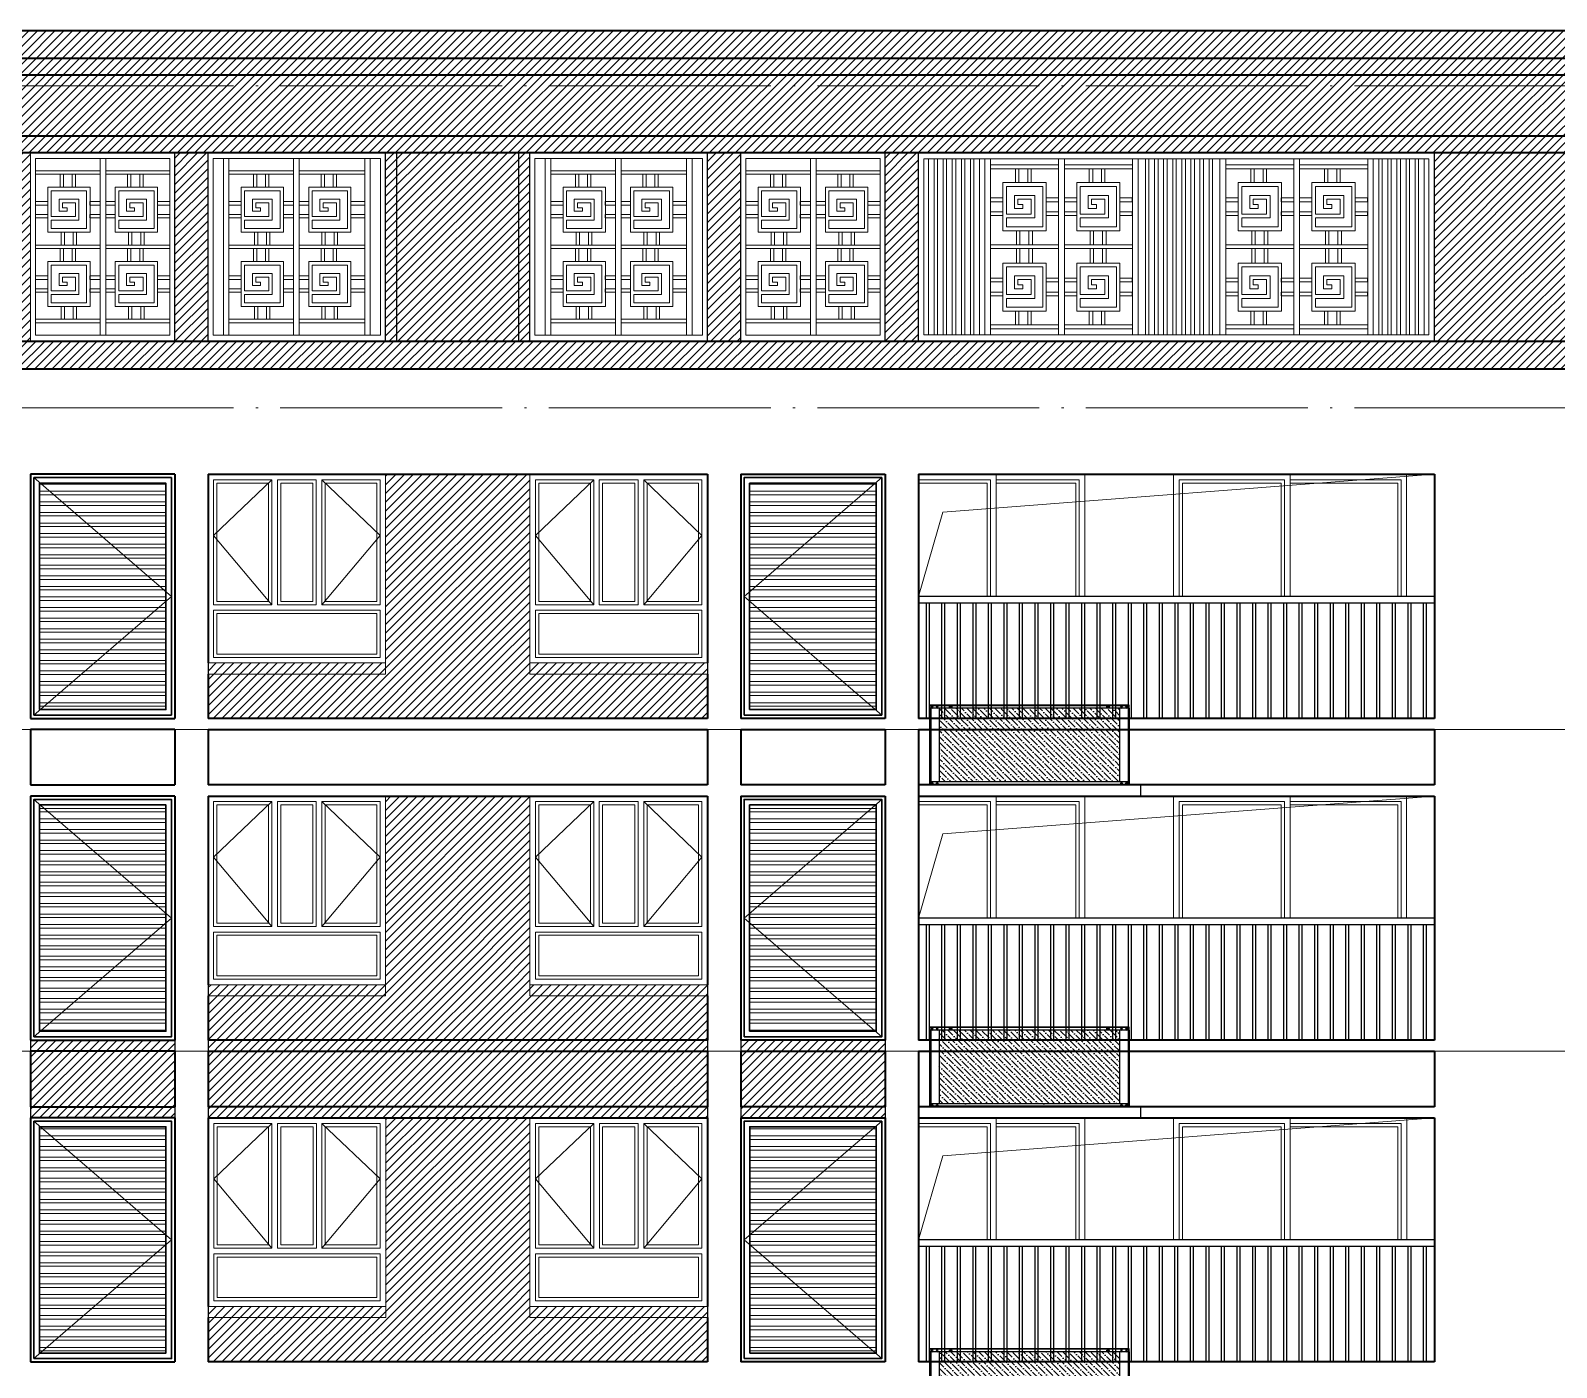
# Model space of a CAD drawing. Extents: x -518115 to 1124316, y -209821 to 1628073.
# Drawn here: x 836567 to 850317, y 137999 to 150049 of the extents above; entities that cross this region are included whole.
import ezdxf
from ezdxf.xclip import XClip

# ---------------------------------------------------------------- set-up
doc = ezdxf.new("R2010")
doc.units = 0
doc.header["$LTSCALE"] = 1000
doc.header["$MEASUREMENT"] = 0
doc.header["$XCLIPFRAME"] = 0
doc.linetypes.add('DOTE', pattern=[2.42, 2, -0.2, 0.02, -0.2])
for name, color, linetype in [('3-剖面填充（细）', 250, 'Continuous'), ('Stair-栏杆', 142, 'Continuous'), ('修改标示', 212, 'Continuous')]:
    doc.layers.add(name, color=color, linetype=linetype)
for name, color, linetype, lineweight in [('DOTE', 19, 'DOTE', 9), ('WALL', 9, 'Continuous', 40), ('WINDOW', 144, 'Continuous', 15), ('立面-中轮廓线', 213, 'Continuous', 35), ('立面-普通轮廓', 7, 'Continuous', 18), ('立面-洞口示意', 152, 'Continuous', 13), ('立面-窗', 129, 'Continuous', 30), ('立面-窗开启线', 250, 'Continuous', 13)]:
    doc.layers.add(name, color=color, linetype=linetype, lineweight=lineweight)
pattern_1 = [(45, (0, 0), (-39.2886205, 39.2886205), [])]
pattern_2 = [(45, (407300, 93972.64), (-39.2886205, 39.2886205), [])]
pattern_3 = [(45, (407300, 99772.64), (-39.2886205, 39.2886205), [])]

# ---------------------------------------------------------------- blocks, each defined once
blk = doc.blocks.new('A$C0FC9229A')
at = {"color": 164}
blk.add_wipeout([(1080, 1056), (1079, 1057), (-923, 1057), (-923, 1056), (-923, 1027), (-922, 1027), (-922, 287), (-923, 287), (-923, 257), (-923, 257), (1079, 257), (1080, 257), (1080, 287), (1078, 287), (1078, 1027), (1080, 1027)], dxfattribs=at).translate(0, 0, 0).dxf.layer = 'WALL'
h = blk.add_hatch()
h.set_pattern_fill('ANSI36', color=164, scale=25, style=0)
h.set_pattern_definition([(45, (0, 0), (21.0475, 77.1741), [99.2188, -19.8438, 0, -19.8438])])
h.paths.add_polyline_path([(983, 287), (983, 1027), (-826, 1027), (-826, 287)])
for p, q in [((-923, 1057), (1079, 1057)), ((-923, 1057), (1079, 1057)), ((-923, 1027), (-923, 1057)), ((-923, 1027), (-923, 1056)), ((-923, 1056), (-923, 1056)), ((-923, 1052), (1080, 1052)), ((-923, 1052), (1079, 1052)), ((-923, 1027), (1080, 1027)), ((-922, 1027), (-922, 287)), ((-922, 287), (-922, 1027)), ((-921, 287), (-921, 1027)), ((-912, 1057), (-912, 1027)), ((-912, 1027), (-912, 287)), ((-912, 1027), (-912, 287)), ((-897, 1040), (-899, 1038)), ((-899, 1038), (-899, 1036)), ((-899, 1036), (-897, 1034)), ((-897, 1030), (-897, 1044)), ((-894, 1038), (-897, 1040)), ((-897, 1034), (-894, 1036)), ((-894, 1036), (-894, 1038)), ((-847, 1040), (-849, 1038)), ((-849, 1038), (-849, 1036)), ((-849, 1036), (-847, 1034)), ((-847, 1030), (-847, 1044)), ((-844, 1038), (-847, 1040)), ((-847, 1034), (-844, 1036)), ((-844, 1036), (-844, 1038)), ((-826, 1027), (-826, 287)), ((-826, 1027), (-826, 287)), ((-720, 1045), (-703, 1045)), ((-720, 1035), (-703, 1035)), ((-711, 1054), (-711, 1025)), ((859, 1045), (876, 1045)), ((859, 1035), (876, 1035)), ((868, 1054), (868, 1025)), ((983, 1027), (983, 287)), ((1003, 1040), (1001, 1038)), ((1001, 1038), (1001, 1036)), ((1001, 1036), (1003, 1034)), ((1003, 1030), (1003, 1044)), ((1006, 1038), (1003, 1040)), ((1003, 1034), (1006, 1036)), ((1006, 1036), (1006, 1038)), ((1053, 1040), (1051, 1038)), ((1051, 1038), (1051, 1036)), ((1051, 1036), (1053, 1034)), ((1053, 1030), (1053, 1044)), ((1056, 1038), (1053, 1040)), ((1053, 1034), (1056, 1036)), ((1056, 1036), (1056, 1038)), ((1068, 1057), (1068, 1027)), ((1068, 1027), (1068, 287)), ((1068, 1027), (1068, 287)), ((1077, 287), (1077, 1027)), ((1078, 287), (1078, 1027)), ((1078, 1027), (1078, 287)), ((1079, 1027), (1079, 1057)), ((1080, 1056), (1079, 1056)), ((1080, 1027), (1080, 1056)), ((-923, 287), (1080, 287)), ((-923, 287), (-923, 257)), ((-923, 287), (-923, 257)), ((-923, 262), (1080, 262)), ((-923, 262), (1079, 262)), ((-923, 257), (-923, 257)), ((-923, 257), (1079, 257)), ((-923, 257), (1079, 257)), ((-922, 287), (-826, 287)), ((-912, 257), (-912, 287)), ((-899, 278), (-897, 280)), ((-899, 276), (-899, 278)), ((-897, 274), (-899, 276)), ((-897, 284), (-897, 270)), ((-897, 280), (-894, 278)), ((-894, 276), (-897, 274)), ((-894, 278), (-894, 276)), ((-849, 278), (-847, 280)), ((-849, 276), (-849, 278)), ((-847, 274), (-849, 276)), ((-847, 284), (-847, 270)), ((-847, 280), (-844, 278)), ((-844, 276), (-847, 274)), ((-844, 278), (-844, 276)), ((1001, 278), (1003, 280)), ((1001, 276), (1001, 278)), ((1003, 274), (1001, 276)), ((1003, 284), (1003, 270)), ((1003, 280), (1006, 278)), ((1006, 276), (1003, 274)), ((1006, 278), (1006, 276)), ((1051, 278), (1053, 280)), ((1051, 276), (1051, 278)), ((1053, 274), (1051, 276)), ((1053, 284), (1053, 270)), ((1053, 280), (1056, 278)), ((1056, 276), (1053, 274)), ((1056, 278), (1056, 276)), ((1068, 257), (1068, 287)), ((1079, 287), (1079, 257)), ((1080, 257), (1079, 257)), ((1080, 287), (1080, 257))]:
    blk.add_line(p, q, dxfattribs=at)
for points in [[(-923, 1052), (-923, 1052), (-923, 1052), (-923, 1052), (-923, 1052)], [(1080, 1052), (1080, 1052), (1079, 1052), (1079, 1052), (1079, 1052)], [(-923, 262), (-923, 262), (-923, 262), (-923, 262), (-923, 262)], [(1080, 262), (1080, 262), (1079, 262), (1079, 262), (1079, 262)]]:
    blk.add_lwpolyline(points, dxfattribs=at)
for centre, radius in [((-897, 1037), 10), ((-897, 1037), 9.5), ((-847, 1037), 10), ((-847, 1037), 9.5), ((1003, 1037), 10), ((1003, 1037), 9.5), ((1053, 1037), 10), ((1053, 1037), 9.5), ((-897, 277), 10), ((-897, 277), 9.5), ((-847, 277), 10), ((-847, 277), 9.5), ((1003, 277), 10), ((1003, 277), 9.5), ((1053, 277), 10), ((1053, 277), 9.5)]:
    blk.add_circle(centre, radius, dxfattribs=at)
for centre, radius, start, end in [((-923, 1056), 0.5, 90, 180), ((-720, 1040), 4.9, 87.1406, 272.8594), ((-703, 1040), 4.9, 267.1406, 92.8594), ((859, 1040), 4.9, 87.1406, 272.8594), ((876, 1040), 4.9, 267.1406, 92.8594), ((1079, 1056), 0.5, 0, 90), ((-923, 257), 0.5, 180, 270), ((1079, 257), 0.5, 270, 0)]:
    blk.add_arc(centre, radius, start, end, dxfattribs=at)
blk = doc.blocks.new('A$C12A941BB')
at = {"layer": '立面-窗开启线', "ltscale": 0.5, "true_color": 0x88471b}
h = blk.add_hatch(dxfattribs=at)
h.set_pattern_fill('ANSI32', color=36, scale=20, angle=135)
h.set_pattern_definition([(180, (-7e-10, -2250.04), (-7e-15, -95.25), []), (180, (-31.75, -2218.29), (-7e-15, -95.25), [])])
edge = h.paths.add_edge_path()
edge.add_line((1220, -41), (1220, -2120))
edge.add_line((1220, -2120), (80, -2120))
edge.add_line((80, -2114), (80, -80))
edge.add_line((80, -80), (1220, -80))
at = {"layer": '立面-普通轮廓'}
blk.add_lwpolyline([(0, -2200), (1300, -2200), (1300, 0), (0, 0)], close=True, dxfattribs=at)
at = {"layer": '立面-窗'}
for points in [[(30, -2170), (1270, -2170), (1270, -30), (30, -30)], [(80, -2120), (1220, -2120), (1220, -80), (80, -80)]]:
    blk.add_lwpolyline(points, close=True, dxfattribs=at)
at = {"layer": '立面-窗开启线', "ltscale": 0.5}
blk.add_lwpolyline([(30, -30), (1270, -1100), (30, -2170)], dxfattribs=at)
blk = doc.blocks.new('A$C04AD5CC0')
at = {"layer": '立面-窗开启线', "ltscale": 0.5, "true_color": 0x88471b}
h = blk.add_hatch(dxfattribs=at)
h.set_pattern_fill('ANSI32', color=36, scale=20, angle=135)
h.set_pattern_definition([(180, (-1300, -2250.04), (-7e-15, -95.25), []), (180, (-1331.75, -2218.29), (-7e-15, -95.25), [])])
edge = h.paths.add_edge_path()
edge.add_line((-80, -41), (-80, -2120))
edge.add_line((-80, -2120), (-1220, -2120))
edge.add_line((-1220, -2114), (-1220, -80))
edge.add_line((-1220, -80), (-80, -80))
at = {"layer": '立面-普通轮廓'}
blk.add_lwpolyline([(-1300, -2200), (0, -2200), (0, 0), (-1300, 0)], close=True, dxfattribs=at)
at = {"layer": '立面-窗'}
for points in [[(-1270, -2170), (-30, -2170), (-30, -30), (-1270, -30)], [(-1220, -2120), (-80, -2120), (-80, -80), (-1220, -80)]]:
    blk.add_lwpolyline(points, close=True, dxfattribs=at)
at = {"layer": '立面-窗开启线', "ltscale": 0.5}
blk.add_lwpolyline([(-30, -30), (-1270, -1100), (-30, -2170)], dxfattribs=at)
blk = doc.blocks.new('A$C612F19F3')
at = {"layer": 'WINDOW'}
for points in [[(50, -50), (575, -50), (575, -1175), (50, -1175)], [(975, -50), (625, -50), (625, -1175), (975, -1175)], [(1550, -50), (1025, -50), (1025, -1175), (1550, -1175)], [(50, -1225), (1550, -1225), (1550, -1650), (50, -1650)]]:
    blk.add_lwpolyline(points, close=True, dxfattribs=at)
at = {"layer": 'WINDOW', "color": 250}
for points in [[(80, -80), (545, -80), (545, -1145), (80, -1145)], [(945, -80), (655, -80), (655, -1145), (945, -1145)], [(1520, -80), (1055, -80), (1055, -1145), (1520, -1145)], [(80, -1255), (1520, -1255), (1520, -1620), (80, -1620)]]:
    blk.add_lwpolyline(points, close=True, dxfattribs=at)
at = {"layer": '立面-普通轮廓'}
blk.add_lwpolyline([(0, 0), (1600, 0), (1600, -1700), (0, -1700)], close=True, dxfattribs=at)
at = {"layer": '立面-窗开启线', "color": 251, "ltscale": 0.5, "true_color": 0x636466}
for points in [[(575, -50), (50, -550), (575, -1175)], [(1025, -50), (1550, -550), (1025, -1175)]]:
    blk.add_lwpolyline(points, dxfattribs=at)
blk = doc.blocks.new('A$C190D6931')
blk.add_blockref('A$C612F19F3', (-1600, 1700))
blk = doc.blocks.new('hfhfthfthf')
at = {"layer": 'Stair-栏杆'}
for p, q in [((424317, 36476), (428967, 36476)), ((424317, 36416), (428967, 36416))]:
    blk.add_line(p, q, dxfattribs=at)
for points in [[(424387, 35376), (424387, 36416)], [(424417, 36416), (424417, 35376)], [(424527, 35376), (424527, 36416)], [(424557, 36416), (424557, 35376)], [(424667, 35376), (424667, 36416)], [(424697, 36416), (424697, 35376)], [(424807, 35376), (424807, 36416)], [(424837, 36416), (424837, 35376)], [(424947, 35376), (424947, 36416)], [(424977, 36416), (424977, 35376)], [(425087, 35376), (425087, 36416)], [(425117, 36416), (425117, 35376)], [(425227, 35376), (425227, 36416)], [(425257, 36416), (425257, 35376)], [(425367, 35376), (425367, 36416)], [(425397, 36416), (425397, 35376)], [(425507, 35376), (425507, 36416)], [(425537, 36416), (425537, 35376)], [(425647, 35376), (425647, 36416)], [(425677, 36416), (425677, 35376)], [(425787, 35376), (425787, 36416)], [(425817, 36416), (425817, 35376)], [(425927, 35376), (425927, 36416)], [(425957, 36416), (425957, 35376)], [(426067, 35376), (426067, 36416)], [(426097, 36416), (426097, 35376)], [(426207, 35376), (426207, 36416)], [(426237, 36416), (426237, 35376)], [(426347, 35376), (426347, 36416)], [(426377, 36416), (426377, 35376)], [(426487, 35376), (426487, 36416)], [(426517, 36416), (426517, 35376)], [(426627, 35376), (426627, 36416)], [(426657, 36416), (426657, 35376)], [(426767, 35376), (426767, 36416)], [(426797, 36416), (426797, 35376)], [(426907, 35376), (426907, 36416)], [(426937, 36416), (426937, 35376)], [(427047, 35376), (427047, 36416)], [(427077, 36416), (427077, 35376)], [(427187, 35376), (427187, 36416)], [(427217, 36416), (427217, 35376)], [(427327, 35376), (427327, 36416)], [(427357, 36416), (427357, 35376)], [(427467, 35376), (427467, 36416)], [(427497, 36416), (427497, 35376)], [(427607, 35376), (427607, 36416)], [(427637, 36416), (427637, 35376)], [(427747, 35376), (427747, 36416)], [(427777, 36416), (427777, 35376)], [(427887, 35376), (427887, 36416)], [(427917, 36416), (427917, 35376)], [(428027, 35376), (428027, 36416)], [(428057, 36416), (428057, 35376)], [(428167, 35376), (428167, 36416)], [(428197, 36416), (428197, 35376)], [(428307, 35376), (428307, 36416)], [(428337, 36416), (428337, 35376)], [(428447, 35376), (428447, 36416)], [(428477, 36416), (428477, 35376)], [(428587, 35376), (428587, 36416)], [(428617, 36416), (428617, 35376)], [(428727, 35376), (428727, 36416)], [(428757, 36416), (428757, 35376)], [(428867, 35376), (428867, 36416)], [(428897, 36416), (428897, 35376)]]:
    blk.add_lwpolyline(points, dxfattribs=at)
blk = doc.blocks.new('A$C41BE1890')
at = {"layer": 'WINDOW'}
blk.add_line((-1050, 2300), (-1050, 0), dxfattribs=at)
for points in [[(-2050, 2250), (-1100, 2250), (-1100, 50), (-2050, 50)], [(-50, 2250), (-1050, 2250), (-1050, 50), (-50, 50)]]:
    blk.add_lwpolyline(points, close=True, dxfattribs=at)
at = {"layer": 'WINDOW', "color": 250}
blk.add_lwpolyline([(-2020, 2220), (-1130, 2220), (-1130, 80), (-2020, 80)], close=True, dxfattribs=at)
blk.add_lwpolyline([(-1050, 80), (-80, 80), (-80, 2220), (-1050, 2220)], dxfattribs=at)
at = {"layer": '立面-普通轮廓'}
blk.add_lwpolyline([(-2100, 2300), (0, 2300), (0, 0), (-2100, 0)], close=True, dxfattribs=at)
blk = doc.blocks.new('A$C28396737')
at = {"layer": 'WINDOW'}
blk.add_line((-800, 2300), (-800, 0), dxfattribs=at)
for points in [[(-1550, 2250), (-850, 2250), (-850, 50), (-1550, 50)], [(-50, 2250), (-800, 2250), (-800, 50), (-50, 50)]]:
    blk.add_lwpolyline(points, close=True, dxfattribs=at)
at = {"layer": 'WINDOW', "color": 250}
blk.add_lwpolyline([(-1520, 2220), (-880, 2220), (-880, 80), (-1520, 80)], close=True, dxfattribs=at)
blk.add_lwpolyline([(-800, 80), (-80, 80), (-80, 2220), (-800, 2220)], dxfattribs=at)
at = {"layer": '立面-普通轮廓'}
blk.add_lwpolyline([(-1600, 2300), (0, 2300), (0, 0), (-1600, 0)], close=True, dxfattribs=at)
blk = doc.blocks.new('GDGTFHFHFGHB')
at = {"layer": '立面-中轮廓线'}
for p, q in [((429267, 38176), (429267, 37676)), ((430567, 38176), (430567, 37676)), ((430867, 38176), (430867, 37676)), ((435367, 38176), (435367, 37676)), ((435667, 38176), (435667, 37676)), ((436967, 38176), (436967, 37676)), ((437267, 38176), (437267, 35376)), ((441917, 38176), (441917, 37676)), ((429267, 37576), (429267, 35376)), ((430567, 37576), (430567, 35376)), ((430867, 37576), (430867, 35876)), ((435367, 37576), (435367, 35876)), ((435667, 37576), (435667, 35376)), ((436967, 37576), (436967, 35376)), ((441917, 37576), (441917, 35376)), ((430867, 35776), (430867, 35376)), ((435367, 35776), (435367, 35376))]:
    blk.add_line(p, q, dxfattribs=at)
for points in [[(429267, 37676), (430567, 37676)], [(435367, 37676), (430867, 37676)], [(436967, 37676), (435667, 37676)], [(441917, 37676), (437267, 37676)], [(430567, 37576), (429267, 37576)], [(430867, 37576), (435367, 37576)], [(435667, 37576), (436967, 37576)], [(437267, 37576), (441917, 37576)], [(429267, 35376), (430567, 35376)], [(435367, 35376), (430867, 35376)], [(436967, 35376), (435667, 35376)], [(441917, 35376), (437267, 35376)]]:
    blk.add_lwpolyline(points, dxfattribs=at)
at = {"layer": '立面-普通轮廓'}
for points in [[(430867, 35876), (432467, 35876), (432467, 35776), (430867, 35776)], [(435367, 35876), (433767, 35876), (433767, 35776), (435367, 35776)]]:
    blk.add_lwpolyline(points, dxfattribs=at)
at = {"layer": '立面-洞口示意'}
blk.add_lwpolyline([(437267, 36476), (437486, 37235), (441917, 37576)], dxfattribs=at)
for name, p in [('A$C12A941BB', (429267, 37576)), ('A$C190D6931', (432467, 35876)), ('A$C190D6931', (435367, 35876)), ('A$C04AD5CC0', (436967, 37576))]:
    blk.add_blockref(name, p)
ref = blk.add_blockref('A$C28396737', (438767, 35276))
XClip(ref).set_block_clipping_path([(-1500.0937163503, 1199.9999183437), (0, 2300.0000000004)])
ref = blk.add_blockref('A$C41BE1890', (441667, 35276))
XClip(ref).set_block_clipping_path([(-2100.0002853817, 1199.9999183437), (0, 2299.9999999927)])
at = {"xscale": -1}
blk.add_blockref('hfhfthfthf', (866233, 0), dxfattribs=at)
blk = doc.blocks.new('GHFHTFHFTHF')
at = {"layer": '3-剖面填充（细）'}
h = blk.add_hatch(dxfattribs=at)
h.set_pattern_fill('ANSI31', color=256, scale=35)
h.set_pattern_definition(pattern_1)
h.paths.add_polyline_path([(432467, 44576), (433767, 44576), (433767, 46276), (432467, 46276)])
h = blk.add_hatch(dxfattribs=at)
h.set_pattern_fill('ANSI31', color=256, scale=35)
h.set_pattern_definition(pattern_1)
h.paths.add_polyline_path([(430867, 44076), (435367, 44076), (435367, 44576), (430867, 44576)])
for p, q in [((430867, 44576), (430867, 44476)), ((435367, 44576), (435367, 44476)), ((430867, 44476), (430867, 44076))]:
    blk.add_line(p, q, dxfattribs=at)
blk = doc.blocks.new('A$C679A16A1')
at = {"layer": '3-剖面填充（细）'}
h = blk.add_hatch(dxfattribs=at)
h.set_pattern_fill('ANSI31', color=256, scale=35)
h.set_pattern_definition([(45, (-443066.58, -35376.04), (-39.2886205, 39.2886205), [])])
h.paths.add_polyline_path([(1300, -700), (1300, 0), (0, 0), (0, -700)])
h = blk.add_hatch(dxfattribs=at)
h.set_pattern_fill('ANSI31', color=256, scale=35)
h.set_pattern_definition([(45, (-441466.58, -35376.04), (-39.2886205, 39.2886205), [])])
h.paths.add_polyline_path([(6100, -700), (6100, 0), (1600, 0), (1600, -700)])
h = blk.add_hatch(dxfattribs=at)
h.set_pattern_fill('ANSI31', color=256, scale=35)
h.set_pattern_definition([(45, (-436666.58, -35376.04), (-39.2886205, 39.2886205), [])])
h.paths.add_polyline_path([(7700, -700), (7700, 0), (6400, 0), (6400, -700)])
at = {"color": 7}
for p, q in [((0, 0), (1300, 0)), ((0, -100), (1300, -100)), ((1600, 0), (6100, 0)), ((1600, -100), (6100, -100)), ((6400, 0), (7700, 0)), ((6400, -100), (7700, -100)), ((0, -600), (1300, -600)), ((1600, -600), (6100, -600)), ((6400, -600), (7700, -600)), ((0, -700), (1300, -700)), ((1600, -700), (6100, -700)), ((6400, -700), (7700, -700))]:
    blk.add_line(p, q, dxfattribs=at)
at = {"layer": '3-剖面填充（细）'}
for p, q in [((0, 0), (0, -100)), ((1300, 0), (1300, -100)), ((1600, 0), (1600, -100)), ((6100, 0), (6100, -100)), ((6400, 0), (6400, -100)), ((7700, 0), (7700, -100)), ((0, -600), (0, -700)), ((1300, -600), (1300, -700)), ((1600, -600), (1600, -700)), ((6100, -600), (6100, -700)), ((6400, -600), (6400, -700)), ((7700, -600), (7700, -700))]:
    blk.add_line(p, q, dxfattribs=at)
blk = doc.blocks.new('A$C1F2B12D9')
at = {"layer": '立面-窗开启线', "color": 36, "ltscale": 0.5, "true_color": 0x88471b}
for p, q in [((0, -1700), (0, 0)), ((0, 0), (1300, 0)), ((1300, 0), (1300, -1700)), ((1255, -53), (45, -53)), ((45, -1647), (45, -53)), ((628, -53), (628, -1647)), ((679, -1647), (679, -53)), ((1255, -53), (1255, -1647)), ((628, -164), (45, -164)), ((45, -196), (628, -196)), ((267, -313), (267, -196)), ((297, -196), (297, -313)), ((376, -313), (376, -196)), ((406, -196), (406, -313)), ((1255, -164), (679, -164)), ((679, -196), (1255, -196)), ((875, -313), (875, -196)), ((905, -196), (905, -313)), ((984, -313), (984, -196)), ((1014, -196), (1014, -313)), ((537, -313), (156, -313)), ((156, -313), (156, -717)), ((186, -577), (186, -345)), ((506, -345), (186, -345)), ((506, -684), (506, -345)), ((537, -717), (537, -313)), ((1145, -313), (764, -313)), ((764, -313), (764, -717)), ((795, -577), (795, -345)), ((1114, -345), (795, -345)), ((1114, -684), (1114, -345)), ((1145, -717), (1145, -313)), ((156, -441), (45, -441)), ((45, -473), (156, -473)), ((435, -420), (257, -420)), ((257, -529), (257, -420)), ((330, -529), (257, -529)), ((406, -452), (287, -452)), ((287, -497), (287, -452)), ((330, -497), (287, -497)), ((330, -529), (330, -497)), ((406, -577), (406, -452)), ((435, -610), (435, -420)), ((536, -473), (536, -441)), ((536, -441), (628, -441)), ((628, -473), (536, -473)), ((764, -441), (679, -441)), ((679, -473), (764, -473)), ((1044, -420), (865, -420)), ((865, -529), (865, -420)), ((938, -529), (865, -529)), ((1014, -452), (895, -452)), ((895, -497), (895, -452)), ((938, -497), (895, -497)), ((938, -529), (938, -497)), ((1014, -577), (1014, -452)), ((1044, -610), (1044, -420)), ((1144, -473), (1144, -441)), ((1144, -441), (1255, -441)), ((1255, -473), (1144, -473)), ((156, -558), (45, -558)), ((45, -589), (156, -589)), ((406, -577), (186, -577)), ((435, -610), (186, -610)), ((186, -684), (186, -610)), ((506, -684), (186, -684)), ((536, -589), (536, -558)), ((536, -558), (628, -558)), ((628, -589), (536, -589)), ((764, -558), (679, -558)), ((679, -589), (764, -589)), ((1014, -577), (795, -577)), ((1044, -610), (795, -610)), ((795, -684), (795, -610)), ((1114, -684), (795, -684)), ((1144, -589), (1144, -558)), ((1144, -558), (1255, -558)), ((1255, -589), (1144, -589)), ((156, -717), (537, -717)), ((275, -717), (275, -834)), ((305, -834), (305, -717)), ((385, -717), (385, -834)), ((415, -834), (415, -717)), ((764, -717), (1145, -717)), ((883, -717), (883, -834)), ((913, -834), (913, -717)), ((994, -717), (994, -834)), ((1024, -834), (1024, -717)), ((628, -834), (45, -834)), ((45, -866), (628, -866)), ((267, -983), (267, -866)), ((297, -866), (297, -983)), ((376, -983), (376, -866)), ((406, -866), (406, -983)), ((1255, -834), (679, -834)), ((679, -866), (1255, -866)), ((875, -983), (875, -866)), ((905, -866), (905, -983)), ((984, -983), (984, -866)), ((1014, -866), (1014, -983)), ((537, -983), (156, -983)), ((156, -983), (156, -1386)), ((186, -1247), (186, -1015)), ((506, -1015), (186, -1015)), ((435, -1090), (257, -1090)), ((257, -1199), (257, -1090)), ((435, -1279), (435, -1090)), ((506, -1354), (506, -1015)), ((537, -1386), (537, -983)), ((1145, -983), (764, -983)), ((764, -983), (764, -1386)), ((795, -1247), (795, -1015)), ((1114, -1015), (795, -1015)), ((1044, -1090), (865, -1090)), ((865, -1199), (865, -1090)), ((1044, -1279), (1044, -1090)), ((1114, -1354), (1114, -1015)), ((1145, -1386), (1145, -983)), ((156, -1111), (45, -1111)), ((45, -1143), (156, -1143)), ((156, -1227), (45, -1227)), ((330, -1199), (257, -1199)), ((406, -1122), (287, -1122)), ((287, -1167), (287, -1122)), ((330, -1167), (287, -1167)), ((330, -1199), (330, -1167)), ((406, -1247), (406, -1122)), ((536, -1143), (536, -1111)), ((536, -1111), (628, -1111)), ((628, -1143), (536, -1143)), ((536, -1259), (536, -1227)), ((536, -1227), (628, -1227)), ((764, -1111), (679, -1111)), ((679, -1143), (764, -1143)), ((764, -1227), (679, -1227)), ((938, -1199), (865, -1199)), ((1014, -1122), (895, -1122)), ((895, -1167), (895, -1122)), ((938, -1167), (895, -1167)), ((938, -1199), (938, -1167)), ((1014, -1247), (1014, -1122)), ((1144, -1143), (1144, -1111)), ((1144, -1111), (1255, -1111)), ((1255, -1143), (1144, -1143)), ((1144, -1259), (1144, -1227)), ((1144, -1227), (1255, -1227)), ((45, -1259), (156, -1259)), ((406, -1247), (186, -1247)), ((435, -1279), (186, -1279)), ((186, -1354), (186, -1279)), ((506, -1354), (186, -1354)), ((628, -1259), (536, -1259)), ((679, -1259), (764, -1259)), ((1014, -1247), (795, -1247)), ((1044, -1279), (795, -1279)), ((795, -1354), (795, -1279)), ((1114, -1354), (795, -1354)), ((1255, -1259), (1144, -1259)), ((628, -1503), (45, -1503)), ((156, -1386), (537, -1386)), ((275, -1386), (275, -1503)), ((305, -1503), (305, -1386)), ((385, -1386), (385, -1503)), ((415, -1503), (415, -1386)), ((1255, -1503), (679, -1503)), ((764, -1386), (1145, -1386)), ((883, -1386), (883, -1503)), ((913, -1503), (913, -1386)), ((994, -1386), (994, -1503)), ((1024, -1503), (1024, -1386)), ((45, -1535), (628, -1535)), ((45, -1647), (1255, -1647)), ((679, -1535), (1255, -1535)), ((0, -1700), (1300, -1700))]:
    blk.add_line(p, q, dxfattribs=at)
blk = doc.blocks.new('A$C3E3A3E83')
at = {"layer": '立面-窗开启线', "color": 36, "ltscale": 0.5, "true_color": 0x88471b}
for p, q in [((0, -1700), (0, 0)), ((0, 0), (1600, 0)), ((1600, -1700), (1600, 0)), ((45, -1647), (45, -53)), ((45, -53), (1555, -53)), ((138, -1647), (138, -53)), ((188, -1647), (188, -53)), ((771, -53), (771, -1647)), ((822, -1647), (822, -53)), ((1412, -1647), (1412, -53)), ((1462, -1647), (1462, -53)), ((1555, -53), (1555, -1647)), ((771, -164), (188, -164)), ((188, -196), (771, -196)), ((410, -313), (410, -196)), ((440, -196), (440, -313)), ((519, -313), (519, -196)), ((549, -196), (549, -313)), ((1412, -164), (822, -164)), ((822, -196), (1412, -196)), ((1018, -313), (1018, -196)), ((1048, -196), (1048, -313)), ((1127, -313), (1127, -196)), ((1157, -196), (1157, -313)), ((680, -313), (299, -313)), ((299, -313), (299, -717)), ((329, -577), (329, -345)), ((649, -345), (329, -345)), ((649, -684), (649, -345)), ((680, -717), (680, -313)), ((1288, -313), (907, -313)), ((907, -313), (907, -717)), ((938, -577), (938, -345)), ((1257, -345), (938, -345)), ((1257, -684), (1257, -345)), ((1288, -717), (1288, -313)), ((299, -441), (188, -441)), ((188, -473), (299, -473)), ((578, -420), (400, -420)), ((400, -529), (400, -420)), ((473, -529), (400, -529)), ((549, -452), (430, -452)), ((430, -497), (430, -452)), ((473, -497), (430, -497)), ((473, -529), (473, -497)), ((549, -577), (549, -452)), ((578, -610), (578, -420)), ((679, -473), (679, -441)), ((679, -441), (771, -441)), ((771, -473), (679, -473)), ((907, -441), (822, -441)), ((822, -473), (907, -473)), ((1187, -420), (1008, -420)), ((1008, -529), (1008, -420)), ((1081, -529), (1008, -529)), ((1157, -452), (1038, -452)), ((1038, -497), (1038, -452)), ((1081, -497), (1038, -497)), ((1081, -529), (1081, -497)), ((1157, -577), (1157, -452)), ((1187, -610), (1187, -420)), ((1287, -473), (1287, -441)), ((1287, -441), (1412, -441)), ((1412, -473), (1287, -473)), ((1412, -441), (1412, -473)), ((299, -558), (188, -558)), ((188, -589), (299, -589)), ((549, -577), (329, -577)), ((578, -610), (329, -610)), ((329, -684), (329, -610)), ((649, -684), (329, -684)), ((679, -589), (679, -558)), ((679, -558), (771, -558)), ((771, -589), (679, -589)), ((907, -558), (822, -558)), ((822, -589), (907, -589)), ((1157, -577), (938, -577)), ((1187, -610), (938, -610)), ((938, -684), (938, -610)), ((1257, -684), (938, -684)), ((1287, -589), (1287, -558)), ((1287, -558), (1412, -558)), ((1412, -589), (1287, -589)), ((1412, -558), (1412, -589)), ((299, -717), (680, -717)), ((418, -717), (418, -834)), ((448, -834), (448, -717)), ((528, -717), (528, -834)), ((558, -834), (558, -717)), ((907, -717), (1288, -717)), ((1026, -717), (1026, -834)), ((1056, -834), (1056, -717)), ((1137, -717), (1137, -834)), ((1167, -834), (1167, -717)), ((771, -834), (188, -834)), ((188, -866), (771, -866)), ((410, -983), (410, -866)), ((440, -866), (440, -983)), ((519, -983), (519, -866)), ((549, -866), (549, -983)), ((1412, -834), (822, -834)), ((822, -866), (1412, -866)), ((1018, -983), (1018, -866)), ((1048, -866), (1048, -983)), ((1127, -983), (1127, -866)), ((1157, -866), (1157, -983)), ((1412, -866), (1412, -834)), ((680, -983), (299, -983)), ((299, -983), (299, -1386)), ((329, -1247), (329, -1015)), ((649, -1015), (329, -1015)), ((578, -1090), (400, -1090)), ((400, -1199), (400, -1090)), ((578, -1279), (578, -1090)), ((649, -1354), (649, -1015)), ((680, -1386), (680, -983)), ((1288, -983), (907, -983)), ((907, -983), (907, -1386)), ((938, -1247), (938, -1015)), ((1257, -1015), (938, -1015)), ((1187, -1090), (1008, -1090)), ((1008, -1199), (1008, -1090)), ((1187, -1279), (1187, -1090)), ((1257, -1354), (1257, -1015)), ((1288, -1386), (1288, -983)), ((299, -1111), (188, -1111)), ((188, -1143), (299, -1143)), ((299, -1227), (188, -1227)), ((473, -1199), (400, -1199)), ((549, -1122), (430, -1122)), ((430, -1167), (430, -1122)), ((473, -1167), (430, -1167)), ((473, -1199), (473, -1167)), ((549, -1247), (549, -1122)), ((679, -1143), (679, -1111)), ((679, -1111), (771, -1111)), ((771, -1143), (679, -1143)), ((679, -1259), (679, -1227)), ((679, -1227), (771, -1227)), ((907, -1111), (822, -1111)), ((822, -1143), (907, -1143)), ((907, -1227), (822, -1227)), ((1081, -1199), (1008, -1199)), ((1157, -1122), (1038, -1122)), ((1038, -1167), (1038, -1122)), ((1081, -1167), (1038, -1167)), ((1081, -1199), (1081, -1167)), ((1157, -1247), (1157, -1122)), ((1287, -1143), (1287, -1111)), ((1287, -1111), (1412, -1111)), ((1412, -1143), (1287, -1143)), ((1287, -1259), (1287, -1227)), ((1287, -1227), (1412, -1227)), ((1412, -1111), (1412, -1143)), ((1412, -1227), (1412, -1259)), ((188, -1259), (299, -1259)), ((549, -1247), (329, -1247)), ((578, -1279), (329, -1279)), ((329, -1354), (329, -1279)), ((649, -1354), (329, -1354)), ((771, -1259), (679, -1259)), ((822, -1259), (907, -1259)), ((1157, -1247), (938, -1247)), ((1187, -1279), (938, -1279)), ((938, -1354), (938, -1279)), ((1257, -1354), (938, -1354)), ((1412, -1259), (1287, -1259)), ((771, -1503), (188, -1503)), ((299, -1386), (680, -1386)), ((418, -1386), (418, -1503)), ((448, -1503), (448, -1386)), ((528, -1386), (528, -1503)), ((558, -1503), (558, -1386)), ((1412, -1503), (822, -1503)), ((907, -1386), (1288, -1386)), ((1026, -1386), (1026, -1503)), ((1056, -1503), (1056, -1386)), ((1137, -1386), (1137, -1503)), ((1167, -1503), (1167, -1386)), ((1555, -1647), (45, -1647)), ((188, -1535), (771, -1535)), ((822, -1535), (1412, -1535)), ((0, -1700), (1600, -1700))]:
    blk.add_line(p, q, dxfattribs=at)
blk = doc.blocks.new('A$C2CC04333')
at = {"layer": '立面-窗开启线', "color": 36, "ltscale": 0.5, "true_color": 0x88471b}
for p, q in [((0, -1700), (0, 0)), ((0, 0), (4650, 0)), ((4599, -57), (51, -57)), ((51, -57), (51, -1643)), ((91, -1643), (91, -57)), ((142, -57), (142, -1643)), ((173, -1643), (173, -57)), ((224, -57), (224, -1643)), ((255, -1643), (255, -57)), ((306, -57), (306, -1643)), ((337, -1643), (337, -57)), ((388, -57), (388, -1643)), ((419, -1643), (419, -57)), ((470, -57), (470, -1643)), ((501, -1643), (501, -57)), ((552, -57), (552, -1643)), ((598, -57), (598, -1643)), ((650, -1643), (650, -57)), ((1264, -112), (650, -112)), ((1264, -57), (1264, -1641)), ((1316, -1641), (1316, -57)), ((1930, -112), (1316, -112)), ((1930, -57), (1930, -1643)), ((1982, -1643), (1982, -57)), ((2047, -57), (2047, -1643)), ((2078, -1643), (2078, -57)), ((2129, -57), (2129, -1643)), ((2160, -1643), (2160, -57)), ((2210, -57), (2210, -1643)), ((2242, -1643), (2242, -57)), ((2292, -57), (2292, -1643)), ((2324, -1643), (2324, -57)), ((2374, -57), (2374, -1643)), ((2406, -1643), (2406, -57)), ((2456, -57), (2456, -1643)), ((2488, -1643), (2488, -57)), ((2538, -57), (2538, -1643)), ((2570, -1643), (2570, -57)), ((2620, -57), (2620, -1643)), ((2652, -1643), (2652, -57)), ((2718, -57), (2718, -1643)), ((2770, -1643), (2770, -57)), ((3384, -112), (2770, -112)), ((3384, -57), (3384, -1641)), ((3436, -1641), (3436, -57)), ((4050, -112), (3436, -112)), ((4050, -57), (4050, -1643)), ((4098, -57), (4098, -1643)), ((4149, -1643), (4149, -57)), ((4180, -57), (4180, -1643)), ((4231, -1643), (4231, -57)), ((4262, -57), (4262, -1643)), ((4313, -1643), (4313, -57)), ((4344, -57), (4344, -1643)), ((4395, -1643), (4395, -57)), ((4426, -57), (4426, -1643)), ((4477, -1643), (4477, -57)), ((4508, -57), (4508, -1643)), ((4559, -1643), (4559, -57)), ((4599, -57), (4599, -1643)), ((4650, -1700), (4650, 0)), ((650, -146), (1264, -146)), ((1152, -271), (763, -271)), ((763, -271), (763, -704)), ((876, -271), (876, -146)), ((907, -146), (907, -271)), ((988, -271), (988, -146)), ((1018, -146), (1018, -271)), ((1152, -704), (1152, -271)), ((1316, -146), (1930, -146)), ((1816, -271), (1427, -271)), ((1427, -271), (1427, -704)), ((1540, -271), (1540, -146)), ((1571, -146), (1571, -271)), ((1652, -271), (1652, -146)), ((1682, -146), (1682, -271)), ((1816, -704), (1816, -271)), ((2770, -146), (3384, -146)), ((3272, -271), (2883, -271)), ((2883, -271), (2883, -704)), ((2996, -271), (2996, -146)), ((3027, -146), (3027, -271)), ((3108, -271), (3108, -146)), ((3138, -146), (3138, -271)), ((3272, -704), (3272, -271)), ((3436, -146), (4050, -146)), ((3936, -271), (3547, -271)), ((3547, -271), (3547, -704)), ((3660, -271), (3660, -146)), ((3691, -146), (3691, -271)), ((3772, -271), (3772, -146)), ((3802, -146), (3802, -271)), ((3936, -704), (3936, -271)), ((763, -408), (650, -408)), ((794, -555), (794, -306)), ((1121, -306), (794, -306)), ((1049, -386), (866, -386)), ((866, -503), (866, -386)), ((1049, -589), (1049, -386)), ((1121, -669), (1121, -306)), ((1151, -443), (1151, -408)), ((1151, -408), (1264, -408)), ((1427, -408), (1316, -408)), ((1458, -555), (1458, -306)), ((1785, -306), (1458, -306)), ((1713, -386), (1530, -386)), ((1530, -503), (1530, -386)), ((1713, -589), (1713, -386)), ((1785, -669), (1785, -306)), ((1815, -443), (1815, -408)), ((1815, -408), (1928, -408)), ((1928, -408), (1928, -443)), ((2883, -408), (2770, -408)), ((2914, -555), (2914, -306)), ((3241, -306), (2914, -306)), ((3169, -386), (2986, -386)), ((2986, -503), (2986, -386)), ((3169, -589), (3169, -386)), ((3241, -669), (3241, -306)), ((3271, -443), (3271, -408)), ((3271, -408), (3384, -408)), ((3547, -408), (3436, -408)), ((3578, -555), (3578, -306)), ((3905, -306), (3578, -306)), ((3833, -386), (3650, -386)), ((3650, -503), (3650, -386)), ((3833, -589), (3833, -386)), ((3905, -669), (3905, -306)), ((3935, -443), (3935, -408)), ((3935, -408), (4048, -408)), ((4048, -408), (4048, -443)), ((650, -443), (763, -443)), ((763, -533), (650, -533)), ((941, -503), (866, -503)), ((1018, -420), (896, -420)), ((896, -468), (896, -420)), ((941, -468), (896, -468)), ((941, -503), (941, -468)), ((1018, -555), (1018, -420)), ((1264, -443), (1151, -443)), ((1151, -567), (1151, -533)), ((1151, -533), (1264, -533)), ((1316, -443), (1427, -443)), ((1427, -533), (1316, -533)), ((1605, -503), (1530, -503)), ((1682, -420), (1560, -420)), ((1560, -468), (1560, -420)), ((1605, -468), (1560, -468)), ((1605, -503), (1605, -468)), ((1682, -555), (1682, -420)), ((1928, -443), (1815, -443)), ((1815, -567), (1815, -533)), ((1815, -533), (1928, -533)), ((1928, -533), (1928, -567)), ((2770, -443), (2883, -443)), ((2883, -533), (2770, -533)), ((3061, -503), (2986, -503)), ((3138, -420), (3016, -420)), ((3016, -468), (3016, -420)), ((3061, -468), (3016, -468)), ((3061, -503), (3061, -468)), ((3138, -555), (3138, -420)), ((3384, -443), (3271, -443)), ((3271, -567), (3271, -533)), ((3271, -533), (3384, -533)), ((3436, -443), (3547, -443)), ((3547, -533), (3436, -533)), ((3725, -503), (3650, -503)), ((3802, -420), (3680, -420)), ((3680, -468), (3680, -420)), ((3725, -468), (3680, -468)), ((3725, -503), (3725, -468)), ((3802, -555), (3802, -420)), ((4048, -443), (3935, -443)), ((3935, -567), (3935, -533)), ((3935, -533), (4048, -533)), ((4048, -533), (4048, -567)), ((650, -567), (763, -567)), ((1018, -555), (794, -555)), ((1049, -589), (794, -589)), ((794, -669), (794, -589)), ((1121, -669), (794, -669)), ((1264, -567), (1151, -567)), ((1316, -567), (1427, -567)), ((1682, -555), (1458, -555)), ((1713, -589), (1458, -589)), ((1458, -669), (1458, -589)), ((1785, -669), (1458, -669)), ((1928, -567), (1815, -567)), ((2770, -567), (2883, -567)), ((3138, -555), (2914, -555)), ((3169, -589), (2914, -589)), ((2914, -669), (2914, -589)), ((3241, -669), (2914, -669)), ((3384, -567), (3271, -567)), ((3436, -567), (3547, -567)), ((3802, -555), (3578, -555)), ((3833, -589), (3578, -589)), ((3578, -669), (3578, -589)), ((3905, -669), (3578, -669)), ((4048, -567), (3935, -567)), ((763, -704), (1152, -704)), ((885, -704), (885, -832)), ((915, -832), (915, -704)), ((997, -704), (997, -832)), ((1028, -832), (1028, -704)), ((1427, -704), (1816, -704)), ((1549, -704), (1549, -832)), ((1579, -832), (1579, -704)), ((1661, -704), (1661, -832)), ((1692, -832), (1692, -704)), ((2883, -704), (3272, -704)), ((3005, -704), (3005, -832)), ((3035, -832), (3035, -704)), ((3117, -704), (3117, -832)), ((3148, -832), (3148, -704)), ((3547, -704), (3936, -704)), ((3669, -704), (3669, -832)), ((3699, -832), (3699, -704)), ((3781, -704), (3781, -832)), ((3812, -832), (3812, -704)), ((1264, -832), (650, -832)), ((650, -864), (1264, -864)), ((885, -996), (885, -867)), ((915, -867), (915, -996)), ((997, -996), (997, -867)), ((1028, -867), (1028, -996)), ((1930, -832), (1316, -832)), ((1316, -864), (1930, -864)), ((1549, -996), (1549, -867)), ((1579, -867), (1579, -996)), ((1661, -996), (1661, -867)), ((1692, -867), (1692, -996)), ((3384, -832), (2770, -832)), ((2770, -864), (3384, -864)), ((3005, -996), (3005, -867)), ((3035, -867), (3035, -996)), ((3117, -996), (3117, -867)), ((3148, -867), (3148, -996)), ((4050, -832), (3436, -832)), ((3436, -864), (4050, -864)), ((3669, -996), (3669, -867)), ((3699, -867), (3699, -996)), ((3781, -996), (3781, -867)), ((3812, -867), (3812, -996)), ((1152, -996), (763, -996)), ((763, -996), (763, -1428)), ((794, -1279), (794, -1030)), ((1121, -1030), (794, -1030)), ((1121, -1394), (1121, -1030)), ((1152, -1428), (1152, -996)), ((1816, -996), (1427, -996)), ((1427, -996), (1427, -1428)), ((1458, -1279), (1458, -1030)), ((1785, -1030), (1458, -1030)), ((1785, -1394), (1785, -1030)), ((1816, -1428), (1816, -996)), ((3272, -996), (2883, -996)), ((2883, -996), (2883, -1428)), ((2914, -1279), (2914, -1030)), ((3241, -1030), (2914, -1030)), ((3241, -1394), (3241, -1030)), ((3272, -1428), (3272, -996)), ((3936, -996), (3547, -996)), ((3547, -996), (3547, -1428)), ((3578, -1279), (3578, -1030)), ((3905, -1030), (3578, -1030)), ((3905, -1394), (3905, -1030)), ((3936, -1428), (3936, -996)), ((650, -1132), (763, -1132)), ((763, -1166), (650, -1166)), ((1049, -1110), (866, -1110)), ((866, -1228), (866, -1110)), ((941, -1228), (866, -1228)), ((1018, -1145), (896, -1145)), ((896, -1193), (896, -1145)), ((941, -1193), (896, -1193)), ((941, -1228), (941, -1193)), ((1018, -1279), (1018, -1145)), ((1049, -1314), (1049, -1110)), ((1264, -1132), (1151, -1132)), ((1151, -1167), (1151, -1133)), ((1151, -1166), (1264, -1166)), ((1316, -1132), (1427, -1132)), ((1427, -1166), (1316, -1166)), ((1713, -1110), (1530, -1110)), ((1530, -1228), (1530, -1110)), ((1605, -1228), (1530, -1228)), ((1682, -1145), (1560, -1145)), ((1560, -1193), (1560, -1145)), ((1605, -1193), (1560, -1193)), ((1605, -1228), (1605, -1193)), ((1682, -1279), (1682, -1145)), ((1713, -1314), (1713, -1110)), ((1928, -1132), (1815, -1132)), ((1815, -1167), (1815, -1133)), ((1815, -1166), (1928, -1166)), ((1928, -1166), (1928, -1132)), ((2770, -1132), (2883, -1132)), ((2883, -1166), (2770, -1166)), ((3169, -1110), (2986, -1110)), ((2986, -1228), (2986, -1110)), ((3061, -1228), (2986, -1228)), ((3138, -1145), (3016, -1145)), ((3016, -1193), (3016, -1145)), ((3061, -1193), (3016, -1193)), ((3061, -1228), (3061, -1193)), ((3138, -1279), (3138, -1145)), ((3169, -1314), (3169, -1110)), ((3384, -1132), (3271, -1132)), ((3271, -1167), (3271, -1133)), ((3271, -1166), (3384, -1166)), ((3436, -1132), (3547, -1132)), ((3547, -1166), (3436, -1166)), ((3833, -1110), (3650, -1110)), ((3650, -1228), (3650, -1110)), ((3725, -1228), (3650, -1228)), ((3802, -1145), (3680, -1145)), ((3680, -1193), (3680, -1145)), ((3725, -1193), (3680, -1193)), ((3725, -1228), (3725, -1193)), ((3802, -1279), (3802, -1145)), ((3833, -1314), (3833, -1110)), ((4048, -1132), (3935, -1132)), ((3935, -1167), (3935, -1133)), ((3935, -1166), (4048, -1166)), ((4048, -1166), (4048, -1132)), ((650, -1257), (763, -1257)), ((763, -1291), (650, -1291)), ((1018, -1279), (794, -1279)), ((1049, -1314), (794, -1314)), ((794, -1394), (794, -1314)), ((1264, -1257), (1151, -1257)), ((1151, -1292), (1151, -1258)), ((1151, -1291), (1264, -1291)), ((1316, -1257), (1427, -1257)), ((1427, -1291), (1316, -1291)), ((1682, -1279), (1458, -1279)), ((1713, -1314), (1458, -1314)), ((1458, -1394), (1458, -1314)), ((1928, -1257), (1815, -1257)), ((1815, -1292), (1815, -1258)), ((1815, -1291), (1928, -1291)), ((1928, -1291), (1928, -1257)), ((2770, -1257), (2883, -1257)), ((2883, -1291), (2770, -1291)), ((3138, -1279), (2914, -1279)), ((3169, -1314), (2914, -1314)), ((2914, -1394), (2914, -1314)), ((3384, -1257), (3271, -1257)), ((3271, -1292), (3271, -1258)), ((3271, -1291), (3384, -1291)), ((3436, -1257), (3547, -1257)), ((3547, -1291), (3436, -1291)), ((3802, -1279), (3578, -1279)), ((3833, -1314), (3578, -1314)), ((3578, -1394), (3578, -1314)), ((4048, -1257), (3935, -1257)), ((3935, -1292), (3935, -1258)), ((3935, -1291), (4048, -1291)), ((4048, -1291), (4048, -1257)), ((763, -1428), (1152, -1428)), ((1121, -1394), (794, -1394)), ((876, -1428), (876, -1554)), ((907, -1554), (907, -1428)), ((988, -1428), (988, -1554)), ((1018, -1554), (1018, -1428)), ((1427, -1428), (1816, -1428)), ((1785, -1394), (1458, -1394)), ((1540, -1428), (1540, -1554)), ((1571, -1554), (1571, -1428)), ((1652, -1428), (1652, -1554)), ((1682, -1554), (1682, -1428)), ((2883, -1428), (3272, -1428)), ((3241, -1394), (2914, -1394)), ((2996, -1428), (2996, -1554)), ((3027, -1554), (3027, -1428)), ((3108, -1428), (3108, -1554)), ((3138, -1554), (3138, -1428)), ((3547, -1428), (3936, -1428)), ((3905, -1394), (3578, -1394)), ((3660, -1428), (3660, -1554)), ((3691, -1554), (3691, -1428)), ((3772, -1428), (3772, -1554)), ((3802, -1554), (3802, -1428)), ((4599, -1643), (51, -1643)), ((650, -1554), (1264, -1554)), ((1264, -1588), (650, -1588)), ((1316, -1554), (1930, -1554)), ((1930, -1588), (1316, -1588)), ((2770, -1554), (3384, -1554)), ((3384, -1588), (2770, -1588)), ((3436, -1554), (4050, -1554)), ((4050, -1588), (3436, -1588)), ((0, -1700), (4650, -1700))]:
    blk.add_line(p, q, dxfattribs=at)
blk = doc.blocks.new('FDSFSCSD')
for name, p in [('A$C2CC04333', (398255, 57876)), ('A$C1F2B12D9', (403205, 57876)), ('A$C3E3A3E83', (404805, 57876)), ('A$C3E3A3E83', (407705, 57876)), ('A$C1F2B12D9', (409605, 57876)), ('A$C2CC04333', (411205, 57876))]:
    blk.add_blockref(name, p)

msp = doc.modelspace()

# ---------------------------------------------------------------- hatches: boundary and pattern name
at = {"layer": '3-剖面填充（细）'}
h = msp.add_hatch(dxfattribs=at)
h.set_pattern_fill('ANSI31', color=256, scale=35)
h.set_pattern_definition([(45, (406900, 103772.64), (-39.2886205, 39.2886205), [])])
h.paths.add_polyline_path([(852916.6, 148948.6), (852916.6, 150048.6), (829466.6, 150048.6), (829466.6, 149798.6), (830066.6, 149798.6), (830066.6, 149648.6), (830466.6, 149648.6), (830466.6, 149098.6), (830316.6, 149098.6), (830316.6, 148948.6)])
h = msp.add_hatch(dxfattribs=at)
h.set_pattern_fill('ANSI31', color=256, scale=35)
h.set_pattern_definition([(45, (413700, 102372.64), (-39.2886205, 39.2886205), [])])
h.paths.add_polyline_path([(836566.6, 147248.6), (836566.6, 148948.6), (836266.6, 148948.6), (836266.6, 147248.6)])
h.paths.add_polyline_path([(837866.6, 148948.6), (837866.6, 147248.6), (838166.6, 147248.6), (838166.6, 148948.6)])
h = msp.add_hatch(dxfattribs=at)
h.set_pattern_fill('ANSI31', color=256, scale=35)
h.set_pattern_definition([(45, (417200, 102372.64), (-39.2886205, 39.2886205), [])])
h.paths.add_polyline_path([(841066.6, 147248.6), (841066.6, 148948.6), (839766.6, 148948.6), (839766.6, 147248.6)])
h = msp.add_hatch(dxfattribs=at)
h.set_pattern_fill('ANSI31', color=256, scale=35)
h.set_pattern_definition([(45, (420100, 102372.64), (-39.2886205, 39.2886205), [])])
h.paths.add_polyline_path([(842966.6, 147248.6), (842966.6, 148948.6), (842666.6, 148948.6), (842666.6, 147248.6)])
h.paths.add_polyline_path([(844266.6, 148948.6), (844266.6, 147248.6), (844566.6, 147248.6), (844566.6, 148948.6)])
h = msp.add_hatch(dxfattribs=at)
h.set_pattern_fill('ANSI31', color=256, scale=35)
h.set_pattern_definition([(45, (426650, 102372.64), (-39.2886205, 39.2886205), [])])
edge = h.paths.add_edge_path()
edge.add_line((850610.2, 148948.6), (849216.6, 148948.6))
edge.add_line((849216.6, 148948.6), (849216.6, 147248.6))
edge.add_line((849216.6, 147248.6), (850616.6, 147248.6))
edge.add_line((850616.6, 147248.6), (850616.6, 148948.6))
h = msp.add_hatch(dxfattribs=at)
h.set_pattern_fill('ANSI31', color=256, scale=35)
h.set_pattern_definition([(45, (407750, 100972.64), (-39.2886205, 39.2886205), [])])
h.paths.add_polyline_path([(830316.6, 146998.6), (875516.6, 146998.6), (875516.6, 147248.6), (830316.6, 147248.6)])
h = msp.add_hatch(dxfattribs=at)
h.set_pattern_fill('ANSI31', color=256, scale=35)
h.set_pattern_definition(pattern_3)
h.paths.add_polyline_path([(839766.6, 144348.6), (841066.6, 144348.6), (841066.6, 146048.6), (839766.6, 146048.6)])
h = msp.add_hatch(dxfattribs=at)
h.set_pattern_fill('ANSI31', color=256, scale=35)
h.set_pattern_definition(pattern_3)
h.paths.add_polyline_path([(838166.6, 143848.6), (842666.6, 143848.6), (842666.6, 144348.6), (838166.6, 144348.6)])
h = msp.add_hatch(dxfattribs=at)
h.set_pattern_fill('ANSI31', color=256, scale=35)
h.set_pattern_definition(pattern_2)
h.paths.add_polyline_path([(839766.6, 138548.6), (841066.6, 138548.6), (841066.6, 140248.6), (839766.6, 140248.6)])
h = msp.add_hatch(dxfattribs=at)
h.set_pattern_fill('ANSI31', color=256, scale=35)
h.set_pattern_definition(pattern_2)
h.paths.add_polyline_path([(838166.6, 138048.6), (842666.6, 138048.6), (842666.6, 138548.6), (838166.6, 138548.6)])

# ---------------------------------------------------------------- linework, layer by layer
at = {"color": 7}
for p, q in [((837866.6, 147248.6), (837866.6, 148948.6)), ((838166.6, 147248.6), (838166.6, 148948.6)), ((839766.6, 147248.6), (839766.6, 148948.6)), ((839866.6, 147248.6), (839866.6, 148948.6)), ((840966.6, 147248.6), (840966.6, 148948.6)), ((841066.6, 147248.6), (841066.6, 148948.6)), ((842666.6, 147248.6), (842666.6, 148948.6)), ((842966.6, 147248.6), (842966.6, 148948.6)), ((844266.6, 147248.6), (844266.6, 148948.6)), ((844566.6, 147248.6), (844566.6, 148948.6)), ((849216.6, 147248.6), (849216.6, 148948.6))]:
    msp.add_line(p, q, dxfattribs=at)
at = {"layer": '3-剖面填充（细）'}
for p, q in [((838166.6, 144348.6), (838166.6, 144248.6)), ((838166.6, 144248.6), (838166.6, 143848.6)), ((842666.6, 144348.6), (842666.6, 144248.6)), ((838166.6, 138548.6), (838166.6, 138448.6)), ((842666.6, 138548.6), (842666.6, 138448.6)), ((838166.6, 138448.6), (838166.6, 138048.6))]:
    msp.add_line(p, q, dxfattribs=at)
at = {"layer": 'DOTE', "linetype": 'DOTE'}
for p, q in [((826716.6, 149548.6), (879116.6, 149548.6)), ((826716.6, 146648.6), (879116.6, 146648.6)), ((826716.6, 143748.6), (879116.6, 143748.6)), ((826716.6, 140848.6), (879116.6, 140848.6))]:
    msp.add_line(p, q, dxfattribs=at)
at = {"layer": '立面-中轮廓线', "color": 2}
for p, q in [((830466.6, 150048.6), (852916.6, 150048.6)), ((830066.6, 149798.6), (852916.6, 149798.6)), ((830466.6, 149648.6), (852916.6, 149648.6)), ((830466.6, 149098.6), (852916.6, 149098.6)), ((830466.6, 148948.6), (852916.6, 148948.6)), ((830466.6, 147248.6), (852916.6, 147248.6)), ((830466.6, 146998.6), (852916.6, 146998.6))]:
    msp.add_line(p, q, dxfattribs=at)
at = {"layer": '立面-中轮廓线'}
for p, q in [((836566.6, 146048.6), (836566.6, 143848.6)), ((837866.6, 146048.6), (837866.6, 143848.6)), ((838166.6, 146048.6), (838166.6, 144348.6)), ((842666.6, 146048.6), (842666.6, 144348.6)), ((842966.6, 146048.6), (842966.6, 143848.6)), ((844266.6, 146048.6), (844266.6, 143848.6)), ((844566.6, 146048.6), (844566.6, 143848.6)), ((849216.6, 146048.6), (849216.6, 143848.6)), ((838166.6, 144248.6), (838166.6, 143848.6)), ((842666.6, 144248.6), (842666.6, 143848.6)), ((836566.6, 143748.6), (836566.6, 143248.6)), ((837866.6, 143748.6), (837866.6, 143248.6)), ((838166.6, 143748.6), (838166.6, 143248.6)), ((842666.6, 143748.6), (842666.6, 143248.6)), ((842966.6, 143748.6), (842966.6, 143248.6)), ((844266.6, 143748.6), (844266.6, 143248.6)), ((844566.6, 143748.6), (844566.6, 140948.6)), ((849216.6, 143748.6), (849216.6, 143248.6)), ((836566.6, 143148.6), (836566.6, 140948.6)), ((837866.6, 143148.6), (837866.6, 140948.6)), ((838166.6, 143148.6), (838166.6, 141448.6)), ((842666.6, 143148.6), (842666.6, 141448.6)), ((842966.6, 143148.6), (842966.6, 140948.6)), ((844266.6, 143148.6), (844266.6, 140948.6)), ((849216.6, 143148.6), (849216.6, 140948.6)), ((838166.6, 141348.6), (838166.6, 140948.6)), ((842666.6, 141348.6), (842666.6, 140948.6))]:
    msp.add_line(p, q, dxfattribs=at)
for points in [[(837866.6, 146048.6), (836566.6, 146048.6)], [(838166.6, 146048.6), (842666.6, 146048.6)], [(842966.6, 146048.6), (844266.6, 146048.6)], [(844566.6, 146048.6), (849216.6, 146048.6)], [(836566.6, 143848.6), (837866.6, 143848.6)], [(842666.6, 143848.6), (838166.6, 143848.6)], [(844266.6, 143848.6), (842966.6, 143848.6)], [(837866.6, 143748.6), (836566.6, 143748.6)], [(838166.6, 143748.6), (842666.6, 143748.6)], [(842966.6, 143748.6), (844266.6, 143748.6)], [(836566.6, 143248.6), (837866.6, 143248.6)], [(837866.6, 143148.6), (836566.6, 143148.6)], [(842666.6, 143248.6), (838166.6, 143248.6)], [(838166.6, 143148.6), (842666.6, 143148.6)], [(844266.6, 143248.6), (842966.6, 143248.6)], [(842966.6, 143148.6), (844266.6, 143148.6)], [(844566.6, 143148.6), (849216.6, 143148.6)], [(836566.6, 140948.6), (837866.6, 140948.6)], [(842666.6, 140948.6), (838166.6, 140948.6)], [(844266.6, 140948.6), (842966.6, 140948.6)], [(837866.6, 140848.6), (836566.6, 140848.6)], [(838166.6, 140848.6), (842666.6, 140848.6)], [(842966.6, 140848.6), (844266.6, 140848.6)]]:
    msp.add_lwpolyline(points, dxfattribs=at)
at = {"layer": '立面-普通轮廓'}
for points in [[(838166.6, 144348.6), (839766.6, 144348.6), (839766.6, 144248.6), (838166.6, 144248.6)], [(842666.6, 144348.6), (841066.6, 144348.6), (841066.6, 144248.6), (842666.6, 144248.6)], [(838166.6, 141448.6), (839766.6, 141448.6), (839766.6, 141348.6), (838166.6, 141348.6)], [(842666.6, 141448.6), (841066.6, 141448.6), (841066.6, 141348.6), (842666.6, 141348.6)]]:
    msp.add_lwpolyline(points, dxfattribs=at)
at = {"layer": '立面-洞口示意'}
for points in [[(844566.6, 144948.6), (844786, 145707.4), (849216.6, 146048.6)], [(844566.6, 142048.6), (844786, 142807.4), (849216.6, 143148.6)]]:
    msp.add_lwpolyline(points, dxfattribs=at)

# ---------------------------------------------------------------- block references
for name, p in [('FDSFSCSD', (433361.3, 91072.6)), ('A$C12A941BB', (836566.6, 146048.6)), ('A$C190D6931', (839766.6, 144348.6)), ('A$C190D6931', (842666.6, 144348.6)), ('A$C04AD5CC0', (844266.6, 146048.6)), ('A$C12A941BB', (836566.6, 143148.6)), ('A$C190D6931', (839766.6, 141448.6)), ('A$C190D6931', (842666.6, 141448.6)), ('A$C04AD5CC0', (844266.6, 143148.6)), ('A$C679A16A1', (836566.6, 140948.6))]:
    msp.add_blockref(name, p)
ref = msp.add_blockref('A$C28396737', (846066.7, 143748.6))
XClip(ref).set_block_clipping_path([(-1500.0937163503, 1199.9999183437), (0, 2300.0000000004)])
ref = msp.add_blockref('A$C41BE1890', (848966.6, 143748.6))
XClip(ref).set_block_clipping_path([(-2100.0002853817, 1199.9999183437), (0, 2299.9999999927)])
ref = msp.add_blockref('A$C28396737', (846066.7, 140848.6))
XClip(ref).set_block_clipping_path([(-1500.0937163503, 1199.9999183437), (0, 2300.0000000004)])
ref = msp.add_blockref('A$C41BE1890', (848966.6, 140848.6))
XClip(ref).set_block_clipping_path([(-2100.0002853817, 1199.9999183437), (0, 2299.9999999927)])
at = {"layer": '修改标示', "ltscale": 2, "xscale": -0.8976916526008281, "yscale": 0.8976916526008281, "zscale": 0.8976916526008281}
msp.add_blockref('A$C0FC9229A', (845637.1, 137218), dxfattribs=at)

# ---------------------------------------------------------------- next in the draw order: block references
msp.add_blockref('GDGTFHFHFGHB', (407300, 102672.6))
msp.add_blockref('A$C0FC9229A', (845637.1, 143018), dxfattribs=at)

# ---------------------------------------------------------------- next in the draw order: linework, layer by layer
at = {"color": 2}
msp.add_lwpolyline([(844567, 143248.6), (846567, 143248.6), (846567, 143148.6), (844567, 143148.6)], close=True, dxfattribs=at)
at = {"layer": '立面-中轮廓线'}
for points in [[(849216.6, 143848.6), (844566.6, 143848.6)], [(844566.6, 143748.6), (849216.6, 143748.6)], [(849216.6, 143248.6), (844566.6, 143248.6)]]:
    msp.add_lwpolyline(points, dxfattribs=at)

# ---------------------------------------------------------------- next in the draw order: block references
at = {"xscale": -1}
msp.add_blockref('hfhfthfthf', (1273533.2, 108472.6), dxfattribs=at)
at = {"layer": '修改标示', "ltscale": 2, "xscale": -0.8976916526008281, "yscale": 0.8976916526008281, "zscale": 0.8976916526008281}
msp.add_blockref('A$C0FC9229A', (845637.1, 140118), dxfattribs=at)

# ---------------------------------------------------------------- next in the draw order: linework, layer by layer
at = {"color": 2}
msp.add_lwpolyline([(844567, 140348.6), (846567, 140348.6), (846567, 140248.6), (844567, 140248.6)], close=True, dxfattribs=at)
at = {"layer": '立面-中轮廓线'}
for points in [[(849216.6, 140948.6), (844566.6, 140948.6)], [(844566.6, 140848.6), (849216.6, 140848.6)]]:
    msp.add_lwpolyline(points, dxfattribs=at)

# ---------------------------------------------------------------- next in the draw order: block references
msp.add_blockref('GHFHTFHFTHF', (407300, 96872.6))
at = {"xscale": -1}
msp.add_blockref('hfhfthfthf', (1273533.2, 105572.6), dxfattribs=at)

doc.saveas('drawing.dxf')
